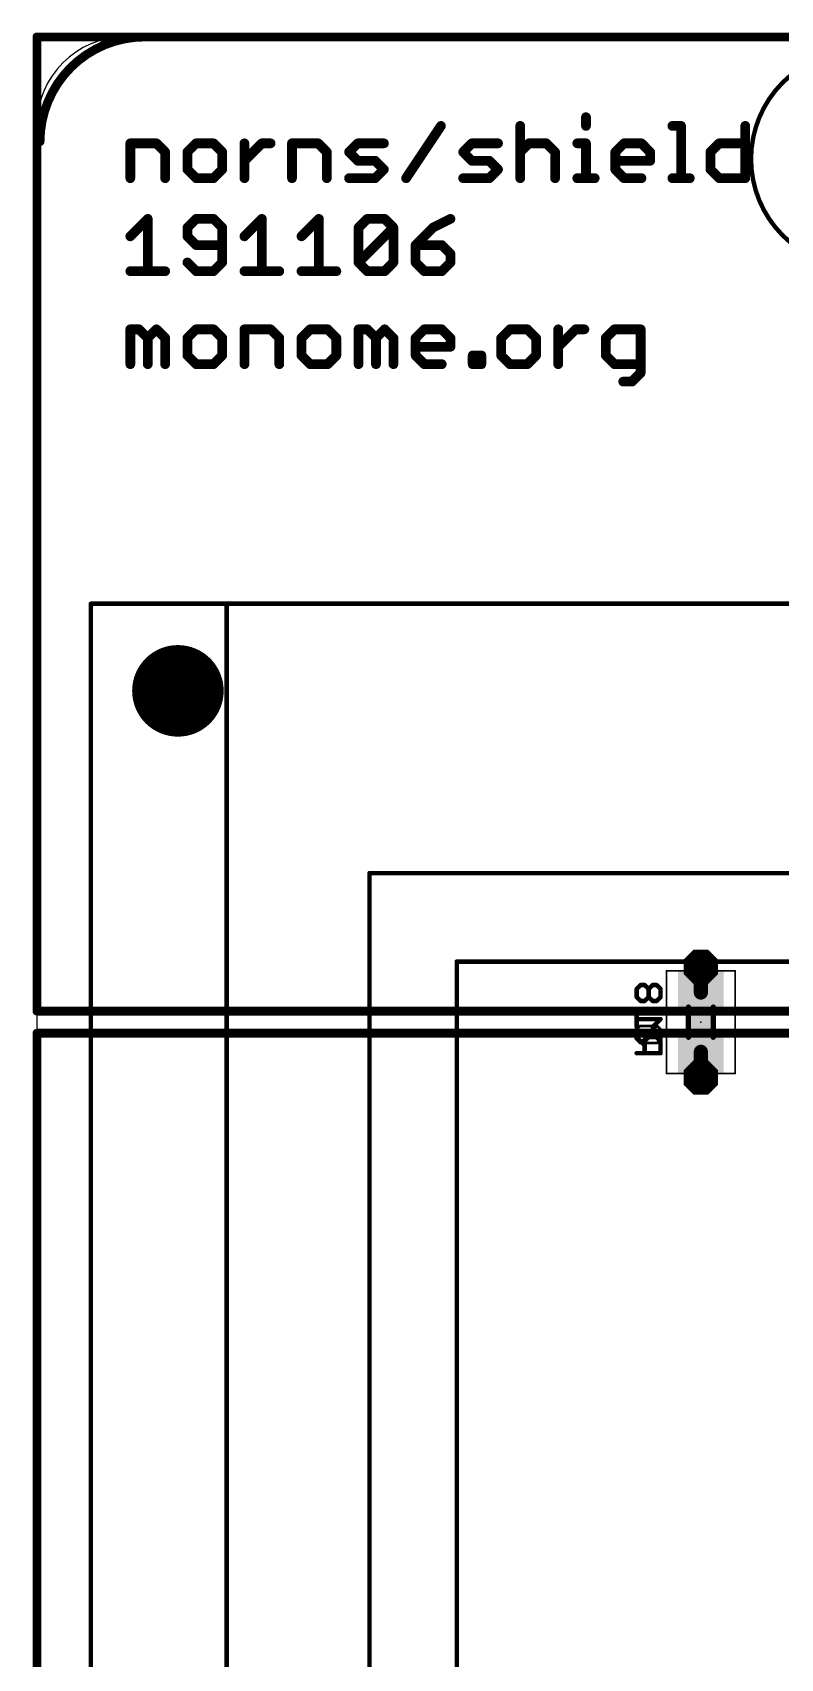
# Model space of a CAD drawing. Extents: x -0.1 to 85.2, y -25.2 to 58.4.
# Drawn here: x -0.13 to 21.33, y 9.37 to 56.01 of the extents above; entities that cross this region are included whole.
import ezdxf

# ---------------------------------------------------------------- set-up
doc = ezdxf.new("R2010")
doc.units = 0
for name, color, linetype in [('1', 22, 'CONTINUOUS'), ('16', 175, 'CONTINUOUS'), ('18', 82, 'CONTINUOUS'), ('20', 7, 'CONTINUOUS'), ('21', 253, 'CONTINUOUS'), ('24', 7, 'CONTINUOUS'), ('26', 253, 'CONTINUOUS'), ('28', 253, 'CONTINUOUS'), ('29', 253, 'CONTINUOUS'), ('30', 253, 'CONTINUOUS'), ('32', 253, 'CONTINUOUS'), ('36', 253, 'CONTINUOUS'), ('40', 175, 'CONTINUOUS'), ('44', 253, 'CONTINUOUS'), ('49', 253, 'CONTINUOUS'), ('52', 253, 'CONTINUOUS')]:
    doc.layers.add(name, color=color, linetype=linetype)

# ---------------------------------------------------------------- blocks, each defined once
blk = doc.blocks.new('RECT')
blk.add_solid([(-0.5, -0.5), (0.5, -0.5), (-0.5, 0.5), (0.5, 0.5)])
blk = doc.blocks.new('OCTAGONV')
at = {"const_width": 0.5}
blk.add_lwpolyline([(-0.25, -0.1036), (-0.25, 0.1036), (-0.1036, 0.25), (0.1036, 0.25), (0.25, 0.1036), (0.25, -0.1036), (0.1036, -0.25), (-0.1036, -0.25), (-0.25, -0.1036), (-0.25, 0.1036)], dxfattribs=at)

msp = doc.modelspace()

# ---------------------------------------------------------------- linework, layer by layer
at = {"layer": '1', "const_width": 0.254}
for points in [[(0, 27.94), (0, 55.88)], [(0, 55.88), (50.8, 55.88)], [(24.4475, 27.94), (0, 27.94)], [(24.13, 27.305), (0, 27.305)], [(0, 27.305), (0, -24.13)]]:
    msp.add_lwpolyline(points, dxfattribs=at)
at = {"layer": '1', "const_width": 0.127}
for points in [[(0.0635, 55.88, 1), (-0.0635, 55.88)], [(0, 55.9435, 1), (0, 55.8165)], [(0, 28.0035, 1), (0, 27.8765)], [(-0.0635, 27.94, 1), (0.0635, 27.94)], [(0, 27.3685, 1), (0, 27.2415)], [(0.0635, 27.305, 1), (-0.0635, 27.305)]]:
    msp.add_lwpolyline(points, format="xyb", dxfattribs=at)
at = {"layer": '16', "const_width": 0.4064}
for points in [[(19.05, 28.4725), (19.05, 29.21)], [(19.05, 26.7725), (19.05, 26.035)]]:
    msp.add_lwpolyline(points, dxfattribs=at)
at = {"layer": '16', "const_width": 0.2032}
for points in [[(19.1516, 29.21, 1), (18.9484, 29.21)], [(18.9484, 28.4725, 1), (19.1516, 28.4725)], [(19.1516, 26.7725, 1), (18.9484, 26.7725)], [(18.9484, 26.035, 1), (19.1516, 26.035)]]:
    msp.add_lwpolyline(points, format="xyb", dxfattribs=at)
at = {"layer": '20'}
for p, q in [((82.55, 55.88), (2.54, 55.88)), ((0, 53.34), (0, -21.59))]:
    msp.add_line(p, q, dxfattribs=at)
msp.add_circle((4.045, 37.125), 1.143, dxfattribs=at)
msp.add_arc((2.54, 53.34), 2.54, 90, 180, dxfattribs=at)
at = {"layer": '21', "const_width": 0.1397}
for points in [[(15.8239, 53.5786, 1), (15.6842, 53.5786)], [(11.6507, 53.2898, 1), (11.5344, 53.3673)], [(13.9368, 53.3286, 1), (13.7971, 53.3286)], [(15.6842, 53.3286, 1), (15.8239, 53.3286)], [(18.2327, 53.3984, 1), (18.2327, 53.2587)], [(18.5525, 53.3286, 1), (18.4128, 53.3286)], [(18.4827, 53.2587, 1), (18.4827, 53.3984)], [(20.3939, 53.3286, 1), (20.2542, 53.3286)], [(2.7496, 52.8286, 1), (2.6098, 52.8286)], [(2.6797, 52.8985, 1), (2.6797, 52.7588)], [(3.479, 52.878, 1), (3.3802, 52.7792)], [(3.4296, 52.7588, 1), (3.4296, 52.8985)], [(3.7495, 52.5786, 1), (3.6098, 52.5786)], [(3.6302, 52.5292, 1), (3.729, 52.628)], [(4.3867, 52.5786, 1), (4.247, 52.5786)], [(4.2675, 52.628, 1), (4.3662, 52.5292)], [(4.5668, 52.8985, 1), (4.5668, 52.7588)], [(4.6162, 52.7792, 1), (4.5174, 52.878)], [(5.1162, 52.878, 1), (5.0174, 52.7792)], [(5.0668, 52.7588, 1), (5.0668, 52.8985)], [(5.3866, 52.5786, 1), (5.2469, 52.5786)], [(5.2674, 52.5292, 1), (5.3662, 52.628)], [(6.0239, 52.8286, 1), (5.8842, 52.8286)], [(6.454, 52.8985, 1), (6.454, 52.7588)], [(6.5034, 52.7792, 1), (6.4046, 52.878)], [(6.704, 52.7588, 1), (6.704, 52.8985)], [(7.3183, 52.8985, 1), (7.3183, 52.7588)], [(7.3882, 52.8286, 1), (7.2485, 52.8286)], [(8.1176, 52.878, 1), (8.0189, 52.7792)], [(8.0683, 52.7588, 1), (8.0683, 52.8985)], [(8.3881, 52.5786, 1), (8.2484, 52.5786)], [(8.2688, 52.5292, 1), (8.3676, 52.628)], [(9.0049, 52.628, 1), (8.9061, 52.5292)], [(8.9061, 52.628, 1), (9.0049, 52.5292)], [(9.2054, 52.8985, 1), (9.2054, 52.7588)], [(9.2548, 52.7792, 1), (9.1561, 52.878)], [(9.9554, 52.7588, 1), (9.9554, 52.8985)], [(12.2792, 52.628, 1), (12.1804, 52.5292)], [(12.1804, 52.628, 1), (12.2792, 52.5292)], [(12.4798, 52.8985, 1), (12.4798, 52.7588)], [(12.5291, 52.7792, 1), (12.4304, 52.878)], [(13.2297, 52.7588, 1), (13.2297, 52.8985)], [(13.8175, 52.628, 1), (13.9163, 52.5292)], [(14.1169, 52.8985, 1), (14.1169, 52.7588)], [(14.1663, 52.7792, 1), (14.0675, 52.878)], [(14.6663, 52.878, 1), (14.5675, 52.7792)], [(14.6169, 52.7588, 1), (14.6169, 52.8985)], [(14.9367, 52.5786, 1), (14.797, 52.5786)], [(14.8175, 52.5292, 1), (14.9162, 52.628)], [(15.5041, 52.8985, 1), (15.5041, 52.7588)], [(15.8239, 52.8286, 1), (15.6842, 52.8286)], [(15.7541, 52.7588, 1), (15.7541, 52.8985)], [(16.5461, 52.628, 1), (16.6449, 52.5292)], [(16.6654, 52.5786, 1), (16.5257, 52.5786)], [(16.8455, 52.8985, 1), (16.8455, 52.7588)], [(16.8949, 52.7792, 1), (16.7961, 52.878)], [(17.3949, 52.878, 1), (17.2961, 52.7792)], [(17.3455, 52.7588, 1), (17.3455, 52.8985)], [(17.6653, 52.5786, 1), (17.5256, 52.5786)], [(17.5461, 52.5292, 1), (17.6448, 52.628)], [(19.2747, 52.628, 1), (19.3735, 52.5292)], [(19.394, 52.5786, 1), (19.2543, 52.5786)], [(19.5741, 52.8985, 1), (19.5741, 52.7588)], [(19.6235, 52.7792, 1), (19.5247, 52.878)], [(20.324, 52.7588, 1), (20.324, 52.8985)], [(5.9046, 52.3781, 1), (6.0034, 52.2793)], [(9.2054, 52.3985, 1), (9.2054, 52.2588)], [(9.1561, 52.2793, 1), (9.2548, 52.3781)], [(9.7548, 52.3781, 1), (9.656, 52.2793)], [(9.7054, 52.2588, 1), (9.7054, 52.3985)], [(12.4798, 52.3985, 1), (12.4798, 52.2588)], [(12.4304, 52.2793, 1), (12.5291, 52.3781)], [(13.0291, 52.3781, 1), (12.9303, 52.2793)], [(12.9797, 52.2588, 1), (12.9797, 52.3985)], [(16.5955, 52.3985, 1), (16.5955, 52.2588)], [(17.5256, 52.3287, 1), (17.6653, 52.3287)], [(17.5954, 52.2588, 1), (17.5954, 52.3985)], [(2.6098, 51.8287, 1), (2.7496, 51.8287)], [(3.6098, 51.8287, 1), (3.7495, 51.8287)], [(4.3662, 52.1281, 1), (4.2675, 52.0293)], [(4.247, 52.0787, 1), (4.3867, 52.0787)], [(4.5668, 51.8986, 1), (4.5668, 51.7589)], [(4.5174, 51.7793, 1), (4.6162, 51.8781)], [(5.0174, 51.8781, 1), (5.1162, 51.7793)], [(5.0668, 51.7589, 1), (5.0668, 51.8986)], [(5.2469, 52.0787, 1), (5.3866, 52.0787)], [(5.3662, 52.0293, 1), (5.2674, 52.1281)], [(5.8842, 51.8287, 1), (6.0239, 51.8287)], [(7.2485, 51.8287, 1), (7.3882, 51.8287)], [(8.2484, 51.8287, 1), (8.3881, 51.8287)], [(8.9555, 51.8986, 1), (8.9555, 51.7589)], [(9.656, 51.8781, 1), (9.7548, 51.7793)], [(9.7054, 51.7589, 1), (9.7054, 51.8986)], [(9.906, 52.0293, 1), (10.0048, 52.1281)], [(10.0048, 52.0293, 1), (9.906, 52.1281)], [(10.5345, 51.8674, 1), (10.6507, 51.79)], [(12.2298, 51.8986, 1), (12.2298, 51.7589)], [(12.9303, 51.8781, 1), (13.0291, 51.7793)], [(12.9797, 51.7589, 1), (12.9797, 51.8986)], [(13.1803, 52.0293, 1), (13.2791, 52.1281)], [(13.2791, 52.0293, 1), (13.1803, 52.1281)], [(13.7971, 51.8287, 1), (13.9368, 51.8287)], [(14.797, 51.8287, 1), (14.9367, 51.8287)], [(15.5041, 51.8986, 1), (15.5041, 51.7589)], [(15.6842, 51.8287, 1), (15.8239, 51.8287)], [(16.004, 51.7589, 1), (16.004, 51.8986)], [(16.6449, 52.1281, 1), (16.5461, 52.0293)], [(16.5257, 52.0787, 1), (16.6654, 52.0787)], [(16.8455, 51.8986, 1), (16.8455, 51.7589)], [(16.7961, 51.7793, 1), (16.8949, 51.8781)], [(17.3455, 51.7589, 1), (17.3455, 51.8986)], [(18.2327, 51.8986, 1), (18.2327, 51.7589)], [(18.4128, 51.8287, 1), (18.5525, 51.8287)], [(18.7326, 51.7589, 1), (18.7326, 51.8986)], [(19.3735, 52.1281, 1), (19.2747, 52.0293)], [(19.2543, 52.0787, 1), (19.394, 52.0787)], [(19.5741, 51.8986, 1), (19.5741, 51.7589)], [(19.5247, 51.7793, 1), (19.6235, 51.8781)], [(20.2542, 51.8287, 1), (20.3939, 51.8287)], [(20.324, 51.7589, 1), (20.324, 51.8986)], [(3.2495, 50.6616, 1), (3.1098, 50.6616)], [(3.2291, 50.6122, 1), (3.1303, 50.711)], [(4.3867, 50.4116, 1), (4.247, 50.4116)], [(4.2675, 50.461, 1), (4.3662, 50.3622)], [(4.5668, 50.7314, 1), (4.5668, 50.5917)], [(4.6162, 50.6122, 1), (4.5174, 50.711)], [(5.1162, 50.711, 1), (5.0174, 50.6122)], [(5.0668, 50.5917, 1), (5.0668, 50.7314)], [(5.3866, 50.4116, 1), (5.2469, 50.4116)], [(5.2674, 50.3622, 1), (5.3662, 50.461)], [(6.5238, 50.6616, 1), (6.3841, 50.6616)], [(6.5034, 50.6122, 1), (6.4046, 50.711)], [(8.161, 50.6616, 1), (8.0213, 50.6616)], [(8.1405, 50.6122, 1), (8.0417, 50.711)], [(9.2982, 50.4116, 1), (9.1585, 50.4116)], [(9.1789, 50.461, 1), (9.2777, 50.3622)], [(9.4783, 50.7314, 1), (9.4783, 50.5917)], [(9.5277, 50.6122, 1), (9.4289, 50.711)], [(10.0277, 50.711, 1), (9.9289, 50.6122)], [(9.9783, 50.5917, 1), (9.9783, 50.7314)], [(10.2981, 50.4116, 1), (10.1584, 50.4116)], [(10.2776, 50.3622, 1), (10.1789, 50.461)], [(10.1789, 50.3622, 1), (10.2776, 50.461)], [(11.3342, 50.4741, 1), (11.3967, 50.3491)], [(11.4148, 50.3622, 1), (11.316, 50.461)], [(11.8966, 50.5991, 1), (11.8342, 50.7241)], [(2.6303, 50.211, 1), (2.7291, 50.1122)], [(4.3662, 50.211, 1), (4.2675, 50.1122)], [(4.247, 50.1616, 1), (4.3867, 50.1616)], [(4.5668, 49.9815, 1), (4.5668, 49.8418)], [(4.5174, 49.8622, 1), (4.6162, 49.961)], [(5.3168, 49.8418, 1), (5.3168, 49.9815)], [(5.9046, 50.211, 1), (6.0034, 50.1122)], [(7.5418, 50.211, 1), (7.6406, 50.1122)], [(10.9353, 49.9116, 1), (10.7956, 49.9116)], [(10.8655, 49.9815, 1), (10.8655, 49.8418)], [(10.8161, 49.961, 1), (10.9149, 49.8622)], [(11.6648, 49.961, 1), (11.566, 49.8622)], [(11.6154, 49.8418, 1), (11.6154, 49.9815)], [(4.3662, 49.4611, 1), (4.2675, 49.3623)], [(5.2469, 49.4117, 1), (5.3866, 49.4117)], [(5.3662, 49.3623, 1), (5.2674, 49.4611)], [(9.2777, 49.4611, 1), (9.1789, 49.3623)], [(9.1789, 49.4611, 1), (9.2777, 49.3623)], [(9.1585, 49.4117, 1), (9.2982, 49.4117)], [(10.1584, 49.4117, 1), (10.2981, 49.4117)], [(10.2776, 49.3623, 1), (10.1789, 49.4611)], [(10.7956, 49.4117, 1), (10.9353, 49.4117)], [(10.9149, 49.4611, 1), (10.8161, 49.3623)], [(11.9353, 49.6617, 1), (11.7956, 49.6617)], [(11.7956, 49.4117, 1), (11.9353, 49.4117)], [(11.816, 49.6123, 1), (11.9148, 49.7111)], [(11.9148, 49.3623, 1), (11.816, 49.4611)], [(2.6797, 49.2316, 1), (2.6797, 49.0919)], [(3.1098, 49.1617, 1), (3.2495, 49.1617)], [(3.6796, 49.0919, 1), (3.6796, 49.2316)], [(4.5668, 49.2316, 1), (4.5668, 49.0919)], [(4.5174, 49.1123, 1), (4.6162, 49.2111)], [(5.0174, 49.2111, 1), (5.1162, 49.1123)], [(5.0668, 49.0919, 1), (5.0668, 49.2316)], [(5.954, 49.2316, 1), (5.954, 49.0919)], [(6.3841, 49.1617, 1), (6.5238, 49.1617)], [(6.9539, 49.0919, 1), (6.9539, 49.2316)], [(7.5912, 49.2316, 1), (7.5912, 49.0919)], [(8.0213, 49.1617, 1), (8.161, 49.1617)], [(8.5911, 49.0919, 1), (8.5911, 49.2316)], [(9.4783, 49.2316, 1), (9.4783, 49.0919)], [(9.4289, 49.1123, 1), (9.5277, 49.2111)], [(9.9289, 49.2111, 1), (10.0277, 49.1123)], [(9.9783, 49.0919, 1), (9.9783, 49.2316)], [(11.1155, 49.2316, 1), (11.1155, 49.0919)], [(11.0661, 49.1123, 1), (11.1649, 49.2111)], [(11.566, 49.2111, 1), (11.6648, 49.1123)], [(11.6154, 49.0919, 1), (11.6154, 49.2316)], [(2.7496, 47.4946, 1), (2.6098, 47.4946)], [(2.6797, 47.5645, 1), (2.6797, 47.4248)], [(2.9791, 47.544, 1), (2.8803, 47.4452)], [(2.9297, 47.4248, 1), (2.9297, 47.5645)], [(3.479, 47.544, 1), (3.3802, 47.4452)], [(3.479, 47.4452, 1), (3.3802, 47.544)], [(4.5668, 47.5645, 1), (4.5668, 47.4248)], [(4.6162, 47.4452, 1), (4.5174, 47.544)], [(5.1162, 47.544, 1), (5.0174, 47.4452)], [(5.0668, 47.4248, 1), (5.0668, 47.5645)], [(5.954, 47.5645, 1), (5.954, 47.4248)], [(6.0239, 47.4946, 1), (5.8842, 47.4946)], [(6.7533, 47.544, 1), (6.6546, 47.4452)], [(6.704, 47.4248, 1), (6.704, 47.5645)], [(7.8411, 47.5645, 1), (7.8411, 47.4248)], [(7.8905, 47.4452, 1), (7.7918, 47.544)], [(8.3905, 47.544, 1), (8.2917, 47.4452)], [(8.3411, 47.4248, 1), (8.3411, 47.5645)], [(9.2283, 47.5645, 1), (9.2283, 47.4248)], [(9.2982, 47.4946, 1), (9.1585, 47.4946)], [(9.5277, 47.544, 1), (9.4289, 47.4452)], [(9.4783, 47.4248, 1), (9.4783, 47.5645)], [(10.0277, 47.544, 1), (9.9289, 47.4452)], [(10.0277, 47.4452, 1), (9.9289, 47.544)], [(11.1155, 47.5645, 1), (11.1155, 47.4248)], [(11.1649, 47.4452, 1), (11.0661, 47.544)], [(11.6648, 47.544, 1), (11.566, 47.4452)], [(11.6154, 47.4248, 1), (11.6154, 47.5645)], [(13.5712, 47.5645, 1), (13.5712, 47.4248)], [(13.6206, 47.4452, 1), (13.5218, 47.544)], [(14.1205, 47.544, 1), (14.0218, 47.4452)], [(14.0712, 47.4248, 1), (14.0712, 47.5645)], [(15.0282, 47.4946, 1), (14.8885, 47.4946)], [(15.4583, 47.5645, 1), (15.4583, 47.4248)], [(15.5077, 47.4452, 1), (15.4089, 47.544)], [(15.7083, 47.4248, 1), (15.7083, 47.5645)], [(16.5726, 47.5645, 1), (16.5726, 47.4248)], [(16.622, 47.4452, 1), (16.5233, 47.544)], [(17.3924, 47.4946, 1), (17.2527, 47.4946)], [(17.3226, 47.4248, 1), (17.3226, 47.5645)], [(3.2495, 47.2446, 1), (3.1098, 47.2446)], [(3.1303, 47.294, 1), (3.2291, 47.1952)], [(3.1303, 47.1952, 1), (3.2291, 47.294)], [(3.7495, 47.2446, 1), (3.6098, 47.2446)], [(3.6302, 47.1952, 1), (3.729, 47.294)], [(4.3867, 47.2446, 1), (4.247, 47.2446)], [(4.2675, 47.294, 1), (4.3662, 47.1952)], [(5.3866, 47.2446, 1), (5.2469, 47.2446)], [(5.2674, 47.1952, 1), (5.3662, 47.294)], [(7.0238, 47.2446, 1), (6.8841, 47.2446)], [(6.9045, 47.1952, 1), (7.0033, 47.294)], [(7.661, 47.2446, 1), (7.5213, 47.2446)], [(7.5418, 47.294, 1), (7.6406, 47.1952)], [(8.6609, 47.2446, 1), (8.5212, 47.2446)], [(8.5417, 47.1952, 1), (8.6405, 47.294)], [(9.7981, 47.2446, 1), (9.6584, 47.2446)], [(9.6789, 47.294, 1), (9.7777, 47.1952)], [(9.6789, 47.1952, 1), (9.7777, 47.294)], [(10.2981, 47.2446, 1), (10.1584, 47.2446)], [(10.1789, 47.1952, 1), (10.2776, 47.294)], [(10.9353, 47.2446, 1), (10.7956, 47.2446)], [(10.8161, 47.294, 1), (10.9149, 47.1952)], [(10.8655, 47.0645, 1), (10.8655, 46.9248)], [(11.9353, 47.2446, 1), (11.7956, 47.2446)], [(11.816, 47.1952, 1), (11.9148, 47.294)], [(11.8654, 46.9248, 1), (11.8654, 47.0645)], [(13.3911, 47.2446, 1), (13.2514, 47.2446)], [(13.2718, 47.294, 1), (13.3706, 47.1952)], [(14.391, 47.2446, 1), (14.2513, 47.2446)], [(14.2717, 47.1952, 1), (14.3705, 47.294)], [(14.909, 47.0441, 1), (15.0078, 46.9453)], [(16.3925, 47.2446, 1), (16.2528, 47.2446)], [(16.2733, 47.294, 1), (16.3721, 47.1952)], [(4.3662, 46.7941, 1), (4.2675, 46.6953)], [(4.247, 46.7447, 1), (4.3867, 46.7447)], [(4.5668, 46.5646, 1), (4.5668, 46.4248)], [(5.0668, 46.4248, 1), (5.0668, 46.5646)], [(5.2469, 46.7447, 1), (5.3866, 46.7447)], [(5.3662, 46.6953, 1), (5.2674, 46.7941)], [(7.6406, 46.7941, 1), (7.5418, 46.6953)], [(7.5213, 46.7447, 1), (7.661, 46.7447)], [(7.8411, 46.5646, 1), (7.8411, 46.4248)], [(8.3411, 46.4248, 1), (8.3411, 46.5646)], [(8.5212, 46.7447, 1), (8.6609, 46.7447)], [(8.6405, 46.6953, 1), (8.5417, 46.7941)], [(10.7956, 46.7447, 1), (10.9353, 46.7447)], [(10.9149, 46.7941, 1), (10.8161, 46.6953)], [(11.1155, 46.5646, 1), (11.1155, 46.4248)], [(11.6154, 46.4248, 1), (11.6154, 46.5646)], [(11.7956, 46.9947, 1), (11.9353, 46.9947)], [(12.5026, 46.5646, 1), (12.5026, 46.4248)], [(12.5725, 46.7447, 1), (12.4328, 46.7447)], [(12.5026, 46.8145, 1), (12.5026, 46.6748)], [(12.8225, 46.7447, 1), (12.6828, 46.7447)], [(12.7526, 46.6748, 1), (12.7526, 46.8145)], [(12.7526, 46.4248, 1), (12.7526, 46.5646)], [(13.3706, 46.7941, 1), (13.2718, 46.6953)], [(13.2514, 46.7447, 1), (13.3911, 46.7447)], [(13.5712, 46.5646, 1), (13.5712, 46.4248)], [(14.0712, 46.4248, 1), (14.0712, 46.5646)], [(14.2513, 46.7447, 1), (14.391, 46.7447)], [(14.3705, 46.6953, 1), (14.2717, 46.7941)], [(16.3721, 46.7941, 1), (16.2733, 46.6953)], [(16.2528, 46.7447, 1), (16.3925, 46.7447)], [(16.5726, 46.5646, 1), (16.5726, 46.4248)], [(17.3226, 46.4248, 1), (17.3226, 46.5646)], [(2.6098, 46.4947, 1), (2.7496, 46.4947)], [(3.1098, 46.4947, 1), (3.2495, 46.4947)], [(3.6098, 46.4947, 1), (3.7495, 46.4947)], [(4.5174, 46.4453, 1), (4.6162, 46.5441)], [(5.0174, 46.5441, 1), (5.1162, 46.4453)], [(5.8842, 46.4947, 1), (6.0239, 46.4947)], [(6.8841, 46.4947, 1), (7.0238, 46.4947)], [(7.7918, 46.4453, 1), (7.8905, 46.5441)], [(8.2917, 46.5441, 1), (8.3905, 46.4453)], [(9.1585, 46.4947, 1), (9.2982, 46.4947)], [(9.6584, 46.4947, 1), (9.7981, 46.4947)], [(10.1584, 46.4947, 1), (10.2981, 46.4947)], [(11.0661, 46.4453, 1), (11.1649, 46.5441)], [(12.4328, 46.4947, 1), (12.5725, 46.4947)], [(12.6828, 46.4947, 1), (12.8225, 46.4947)], [(13.5218, 46.4453, 1), (13.6206, 46.5441)], [(14.0218, 46.5441, 1), (14.1205, 46.4453)], [(14.8885, 46.4947, 1), (15.0282, 46.4947)], [(16.5233, 46.4453, 1), (16.622, 46.5441)], [(17.2527, 46.2447, 1), (17.3924, 46.2447)], [(17.372, 46.1953, 1), (17.2732, 46.2941)], [(16.8226, 46.0646, 1), (16.8226, 45.9249)], [(17.0232, 46.0441, 1), (17.122, 45.9453)], [(17.0726, 45.9249, 1), (17.0726, 46.0646)]]:
    msp.add_lwpolyline(points, format="xyb", dxfattribs=at)
at = {"layer": '21', "const_width": 0.2794}
for points in [[(15.7541, 53.5786), (15.7541, 53.3286)], [(10.5926, 51.8287), (11.5925, 53.3286)], [(13.8669, 53.3286), (13.8669, 51.8287)], [(18.2327, 53.3286), (18.4827, 53.3286)], [(18.4827, 53.3286), (18.4827, 51.8287)], [(20.324, 53.3286), (20.324, 51.8287)], [(2.6797, 51.8287), (2.6797, 52.8286)], [(2.6797, 52.8286), (3.4296, 52.8286)], [(3.4296, 52.8286), (3.6796, 52.5786)], [(3.6796, 52.5786), (3.6796, 51.8287)], [(4.5668, 52.8286), (4.3169, 52.5786)], [(4.3169, 52.5786), (4.3169, 52.0787)], [(5.0668, 52.8286), (4.5668, 52.8286)], [(5.3168, 52.5786), (5.0668, 52.8286)], [(5.3168, 52.0787), (5.3168, 52.5786)], [(5.954, 51.8287), (5.954, 52.8286)], [(5.954, 52.3287), (6.454, 52.8286)], [(6.454, 52.8286), (6.704, 52.8286)], [(7.3183, 51.8287), (7.3183, 52.8286)], [(7.3183, 52.8286), (8.0683, 52.8286)], [(8.0683, 52.8286), (8.3182, 52.5786)], [(8.3182, 52.5786), (8.3182, 51.8287)], [(8.9555, 52.5786), (9.2054, 52.8286)], [(9.2054, 52.3287), (8.9555, 52.5786)], [(9.2054, 52.8286), (9.9554, 52.8286)], [(12.2298, 52.5786), (12.4798, 52.8286)], [(12.4798, 52.3287), (12.2298, 52.5786)], [(12.4798, 52.8286), (13.2297, 52.8286)], [(13.8669, 52.5786), (14.1169, 52.8286)], [(14.1169, 52.8286), (14.6169, 52.8286)], [(14.6169, 52.8286), (14.8669, 52.5786)], [(14.8669, 52.5786), (14.8669, 51.8287)], [(15.5041, 52.8286), (15.7541, 52.8286)], [(15.7541, 52.8286), (15.7541, 51.8287)], [(16.5955, 52.5786), (16.8455, 52.8286)], [(16.5955, 52.0787), (16.5955, 52.5786)], [(16.8455, 52.8286), (17.3455, 52.8286)], [(17.3455, 52.8286), (17.5954, 52.5786)], [(17.5954, 52.5786), (17.5954, 52.3287)], [(19.3241, 52.5786), (19.5741, 52.8286)], [(19.3241, 52.0787), (19.3241, 52.5786)], [(19.5741, 52.8286), (20.324, 52.8286)], [(9.7054, 52.3287), (9.2054, 52.3287)], [(9.9554, 52.0787), (9.7054, 52.3287)], [(12.9797, 52.3287), (12.4798, 52.3287)], [(13.2297, 52.0787), (12.9797, 52.3287)], [(17.5954, 52.3287), (16.5955, 52.3287)], [(4.3169, 52.0787), (4.5668, 51.8287)], [(4.5668, 51.8287), (5.0668, 51.8287)], [(5.0668, 51.8287), (5.3168, 52.0787)], [(8.9555, 51.8287), (9.7054, 51.8287)], [(9.7054, 51.8287), (9.9554, 52.0787)], [(12.2298, 51.8287), (12.9797, 51.8287)], [(12.9797, 51.8287), (13.2297, 52.0787)], [(15.5041, 51.8287), (16.004, 51.8287)], [(16.8455, 51.8287), (16.5955, 52.0787)], [(17.3455, 51.8287), (16.8455, 51.8287)], [(18.2327, 51.8287), (18.7326, 51.8287)], [(19.5741, 51.8287), (19.3241, 52.0787)], [(20.324, 51.8287), (19.5741, 51.8287)], [(2.6797, 50.1616), (3.1797, 50.6616)], [(3.1797, 50.6616), (3.1797, 49.1617)], [(4.5668, 50.6616), (4.3169, 50.4116)], [(4.3169, 50.4116), (4.3169, 50.1616)], [(5.0668, 50.6616), (4.5668, 50.6616)], [(5.3168, 50.4116), (5.0668, 50.6616)], [(5.3168, 49.4117), (5.3168, 50.4116)], [(5.954, 50.1616), (6.454, 50.6616)], [(6.454, 50.6616), (6.454, 49.1617)], [(7.5912, 50.1616), (8.0911, 50.6616)], [(8.0911, 50.6616), (8.0911, 49.1617)], [(9.2283, 50.4116), (9.4783, 50.6616)], [(9.2283, 49.4117), (9.2283, 50.4116)], [(9.2283, 49.4117), (10.2282, 50.4116)], [(9.4783, 50.6616), (9.9783, 50.6616)], [(9.9783, 50.6616), (10.2282, 50.4116)], [(10.2282, 50.4116), (10.2282, 49.4117)], [(11.3654, 50.4116), (10.8655, 49.9116)], [(11.8654, 50.6616), (11.3654, 50.4116)], [(4.3169, 50.1616), (4.5668, 49.9116)], [(4.5668, 49.9116), (5.3168, 49.9116)], [(10.8655, 49.9116), (10.8655, 49.4117)], [(11.6154, 49.9116), (10.8655, 49.9116)], [(11.8654, 49.6617), (11.6154, 49.9116)], [(4.3169, 49.4117), (4.5668, 49.1617)], [(5.0668, 49.1617), (5.3168, 49.4117)], [(9.4783, 49.1617), (9.2283, 49.4117)], [(10.2282, 49.4117), (9.9783, 49.1617)], [(10.8655, 49.4117), (11.1155, 49.1617)], [(11.6154, 49.1617), (11.8654, 49.4117)], [(11.8654, 49.4117), (11.8654, 49.6617)], [(2.6797, 49.1617), (3.6796, 49.1617)], [(4.5668, 49.1617), (5.0668, 49.1617)], [(5.954, 49.1617), (6.9539, 49.1617)], [(7.5912, 49.1617), (8.5911, 49.1617)], [(9.9783, 49.1617), (9.4783, 49.1617)], [(11.1155, 49.1617), (11.6154, 49.1617)], [(2.6797, 46.4947), (2.6797, 47.4946)], [(2.6797, 47.4946), (2.9297, 47.4946)], [(2.9297, 47.4946), (3.1797, 47.2446)], [(3.1797, 47.2446), (3.4296, 47.4946)], [(3.4296, 47.4946), (3.6796, 47.2446)], [(4.5668, 47.4946), (4.3169, 47.2446)], [(5.0668, 47.4946), (4.5668, 47.4946)], [(5.3168, 47.2446), (5.0668, 47.4946)], [(5.954, 46.4947), (5.954, 47.4946)], [(5.954, 47.4946), (6.704, 47.4946)], [(6.704, 47.4946), (6.9539, 47.2446)], [(7.8411, 47.4946), (7.5912, 47.2446)], [(8.3411, 47.4946), (7.8411, 47.4946)], [(8.5911, 47.2446), (8.3411, 47.4946)], [(9.2283, 46.4947), (9.2283, 47.4946)], [(9.2283, 47.4946), (9.4783, 47.4946)], [(9.4783, 47.4946), (9.7283, 47.2446)], [(9.7283, 47.2446), (9.9783, 47.4946)], [(9.9783, 47.4946), (10.2282, 47.2446)], [(10.8655, 47.2446), (11.1155, 47.4946)], [(11.1155, 47.4946), (11.6154, 47.4946)], [(11.6154, 47.4946), (11.8654, 47.2446)], [(13.5712, 47.4946), (13.3212, 47.2446)], [(14.0712, 47.4946), (13.5712, 47.4946)], [(14.3211, 47.2446), (14.0712, 47.4946)], [(14.9584, 46.4947), (14.9584, 47.4946)], [(14.9584, 46.9947), (15.4583, 47.4946)], [(15.4583, 47.4946), (15.7083, 47.4946)], [(16.5726, 47.4946), (16.3227, 47.2446)], [(17.3226, 47.4946), (16.5726, 47.4946)], [(17.3226, 46.2447), (17.3226, 47.4946)], [(3.1797, 47.2446), (3.1797, 46.4947)], [(3.6796, 47.2446), (3.6796, 46.4947)], [(4.3169, 47.2446), (4.3169, 46.7447)], [(5.3168, 46.7447), (5.3168, 47.2446)], [(6.9539, 47.2446), (6.9539, 46.4947)], [(7.5912, 47.2446), (7.5912, 46.7447)], [(8.5911, 46.7447), (8.5911, 47.2446)], [(9.7283, 47.2446), (9.7283, 46.4947)], [(10.2282, 47.2446), (10.2282, 46.4947)], [(10.8655, 46.7447), (10.8655, 47.2446)], [(11.8654, 46.9947), (10.8655, 46.9947)], [(11.8654, 47.2446), (11.8654, 46.9947)], [(13.3212, 47.2446), (13.3212, 46.7447)], [(14.3211, 46.7447), (14.3211, 47.2446)], [(16.3227, 47.2446), (16.3227, 46.7447)], [(4.3169, 46.7447), (4.5668, 46.4947)], [(4.5668, 46.4947), (5.0668, 46.4947)], [(5.0668, 46.4947), (5.3168, 46.7447)], [(7.5912, 46.7447), (7.8411, 46.4947)], [(7.8411, 46.4947), (8.3411, 46.4947)], [(8.3411, 46.4947), (8.5911, 46.7447)], [(11.1155, 46.4947), (10.8655, 46.7447)], [(11.6154, 46.4947), (11.1155, 46.4947)], [(12.5026, 46.4947), (12.5026, 46.7447)], [(12.5026, 46.7447), (12.7526, 46.7447)], [(12.7526, 46.4947), (12.5026, 46.4947)], [(12.7526, 46.7447), (12.7526, 46.4947)], [(13.3212, 46.7447), (13.5712, 46.4947)], [(13.5712, 46.4947), (14.0712, 46.4947)], [(14.0712, 46.4947), (14.3211, 46.7447)], [(16.3227, 46.7447), (16.5726, 46.4947)], [(16.5726, 46.4947), (17.3226, 46.4947)], [(17.0726, 45.9947), (17.3226, 46.2447)], [(16.8226, 45.9947), (17.0726, 45.9947)]]:
    msp.add_lwpolyline(points, dxfattribs=at)
at = {"layer": '24'}
msp.add_point((19.05, 27.6225), dxfattribs=at)
at = {"layer": '26', "const_width": 0.127}
for points in [[(17.3229, 28.6879), (17.2085, 28.5735)], [(17.2085, 28.5735), (17.2085, 28.3447)], [(17.4373, 28.6879), (17.3229, 28.6879)], [(17.5517, 28.5735), (17.4373, 28.6879)], [(17.6661, 28.6879), (17.5517, 28.5735)], [(17.5517, 28.3447), (17.5517, 28.5735)], [(17.7805, 28.6879), (17.6661, 28.6879)], [(17.8949, 28.5735), (17.7805, 28.6879)], [(17.8949, 28.3447), (17.8949, 28.5735)], [(17.2085, 28.3447), (17.3229, 28.2303)], [(17.2085, 27.4819), (17.2085, 27.9395)], [(17.3229, 28.2303), (17.4373, 28.2303)], [(17.4373, 28.2303), (17.5517, 28.3447)], [(17.5517, 28.3447), (17.6661, 28.2303)], [(17.6661, 28.2303), (17.7805, 28.2303)], [(17.7805, 28.2303), (17.8949, 28.3447)], [(17.8949, 27.7107), (17.2085, 27.7107)], [(17.6661, 27.4819), (17.8949, 27.7107)], [(17.4373, 26.9623), (17.2085, 27.1911)], [(17.5517, 27.1911), (17.4373, 27.0767)], [(17.4373, 27.0767), (17.4373, 26.7335)], [(17.7805, 27.1911), (17.5517, 27.1911)], [(17.8949, 27.0767), (17.7805, 27.1911)], [(17.8949, 26.7335), (17.8949, 27.0767)], [(17.2085, 26.7335), (17.8949, 26.7335)]]:
    msp.add_lwpolyline(points, dxfattribs=at)
at = {"layer": '26', "const_width": 0.0635}
for points in [[(17.186, 28.596, 1), (17.231, 28.5511)], [(17.2402, 28.5735, 1), (17.1768, 28.5735)], [(17.3229, 28.7197, 1), (17.3229, 28.6562)], [(17.3453, 28.6655, 1), (17.3004, 28.7104)], [(17.4597, 28.7104, 1), (17.4148, 28.6655)], [(17.4373, 28.6562, 1), (17.4373, 28.7197)], [(17.5834, 28.5735, 1), (17.5199, 28.5735)], [(17.5292, 28.596, 1), (17.5741, 28.5511)], [(17.5292, 28.5511, 1), (17.5741, 28.596)], [(17.6661, 28.7197, 1), (17.6661, 28.6562)], [(17.6885, 28.6655, 1), (17.6436, 28.7104)], [(17.8029, 28.7104, 1), (17.758, 28.6655)], [(17.7805, 28.6562, 1), (17.7805, 28.7197)], [(17.9266, 28.5735, 1), (17.8631, 28.5735)], [(17.8724, 28.5511, 1), (17.9173, 28.596)], [(17.231, 28.3672, 1), (17.186, 28.3223)], [(17.1768, 28.3447, 1), (17.2402, 28.3447)], [(17.2402, 27.9395, 1), (17.1768, 27.9395)], [(17.3229, 28.2621, 1), (17.3229, 28.1986)], [(17.3004, 28.2079, 1), (17.3453, 28.2528)], [(17.4148, 28.2528, 1), (17.4597, 28.2079)], [(17.4373, 28.1986, 1), (17.4373, 28.2621)], [(17.5741, 28.3672, 1), (17.5292, 28.3223)], [(17.5199, 28.3447, 1), (17.5834, 28.3447)], [(17.5741, 28.3223, 1), (17.5292, 28.3672)], [(17.6661, 28.2621, 1), (17.6661, 28.1986)], [(17.6436, 28.2079, 1), (17.6885, 28.2528)], [(17.758, 28.2528, 1), (17.8029, 28.2079)], [(17.7805, 28.1986, 1), (17.7805, 28.2621)], [(17.8631, 28.3447, 1), (17.9266, 28.3447)], [(17.9173, 28.3223, 1), (17.8724, 28.3672)], [(17.2085, 27.7425, 1), (17.2085, 27.679)], [(17.6436, 27.5044, 1), (17.6885, 27.4595)], [(17.9173, 27.6883, 1), (17.8724, 27.7332)], [(17.8949, 27.679, 1), (17.8949, 27.7425)], [(17.231, 27.2135, 1), (17.186, 27.1686)], [(17.1768, 27.4819, 1), (17.2402, 27.4819)], [(17.469, 27.0767, 1), (17.4055, 27.0767)], [(17.4148, 27.0991, 1), (17.4597, 27.0542)], [(17.5517, 27.2228, 1), (17.5517, 27.1593)], [(17.5741, 27.1686, 1), (17.5292, 27.2135)], [(17.8029, 27.2135, 1), (17.758, 27.1686)], [(17.7805, 27.1593, 1), (17.7805, 27.2228)], [(17.9266, 27.0767, 1), (17.8631, 27.0767)], [(17.8724, 27.0542, 1), (17.9173, 27.0991)], [(17.2085, 26.7653, 1), (17.2085, 26.7018)], [(17.4055, 26.7335, 1), (17.469, 26.7335)], [(17.4148, 26.9398, 1), (17.4597, 26.9847)], [(17.8631, 26.7335, 1), (17.9266, 26.7335)], [(17.8949, 26.7018, 1), (17.8949, 26.7653)]]:
    msp.add_lwpolyline(points, format="xyb", dxfattribs=at)
at = {"layer": '28', "const_width": 0.0762}
for points in [[(17.306, 27.5171), (17.1831, 27.3942)], [(17.7975, 27.5171), (17.306, 27.5171)], [(17.306, 27.0256), (17.7975, 27.5171)], [(17.9203, 27.3942), (17.7975, 27.5171)], [(17.1831, 27.3942), (17.1831, 27.1485)], [(17.1831, 27.1485), (17.306, 27.0256)], [(17.306, 27.0256), (17.7975, 27.0256)], [(17.7975, 27.0256), (17.9203, 27.1485)], [(17.9203, 27.1485), (17.9203, 27.3942)]]:
    msp.add_lwpolyline(points, dxfattribs=at)
at = {"layer": '28', "const_width": 0.0381}
for points in [[(17.306, 27.5361, 1), (17.306, 27.498)], [(17.3194, 27.5036, 1), (17.2925, 27.5306)], [(17.8109, 27.5306, 1), (17.784, 27.5036)], [(17.8109, 27.5036, 1), (17.784, 27.5306)], [(17.7975, 27.498, 1), (17.7975, 27.5361)], [(17.2021, 27.3942, 1), (17.164, 27.3942)], [(17.1696, 27.4077, 1), (17.1966, 27.3807)], [(17.1966, 27.1619, 1), (17.1696, 27.135)], [(17.164, 27.1485, 1), (17.2021, 27.1485)], [(17.2925, 27.0391, 1), (17.3194, 27.0121)], [(17.306, 27.0447, 1), (17.306, 27.0066)], [(17.2925, 27.0121, 1), (17.3194, 27.0391)], [(17.784, 27.0391, 1), (17.8109, 27.0121)], [(17.7975, 27.0066, 1), (17.7975, 27.0447)], [(17.9394, 27.3942, 1), (17.9013, 27.3942)], [(17.9013, 27.1485, 1), (17.9394, 27.1485)], [(17.9069, 27.3807, 1), (17.9338, 27.4077)], [(17.9338, 27.135, 1), (17.9069, 27.1619)]]:
    msp.add_lwpolyline(points, format="xyb", dxfattribs=at)
at = {"layer": '29', "const_width": 1.2446}
msp.add_lwpolyline([(4.045, 36.5027, 1), (4.045, 37.7473, 1), (4.045, 36.5027)], format="xyb", dxfattribs=at)
at = {"layer": '30', "const_width": 1.2446}
msp.add_lwpolyline([(4.045, 36.5027, 1), (4.045, 37.7473, 1), (4.045, 36.5027)], format="xyb", dxfattribs=at)
at = {"layer": '40', "const_width": 0.0508}
for points in [[(20.033, 29.0955), (18.067, 29.0955)], [(18.067, 29.0955), (18.067, 26.1495)], [(20.033, 26.1495), (20.033, 29.0955)], [(18.067, 26.1495), (20.033, 26.1495)]]:
    msp.add_lwpolyline(points, dxfattribs=at)
at = {"layer": '40', "const_width": 0.0254}
for points in [[(18.067, 29.1082, 1), (18.067, 29.0828)], [(18.0797, 29.0955, 1), (18.0543, 29.0955)], [(20.0457, 29.0955, 1), (20.0203, 29.0955)], [(20.033, 29.0828, 1), (20.033, 29.1082)], [(18.067, 26.1622, 1), (18.067, 26.1368)], [(18.0543, 26.1495, 1), (18.0797, 26.1495)], [(20.0203, 26.1495, 1), (20.0457, 26.1495)], [(20.033, 26.1368, 1), (20.033, 26.1622)]]:
    msp.add_lwpolyline(points, format="xyb", dxfattribs=at)
at = {"layer": '44'}
for centre in [(19.05, 29.21), (19.05, 26.035)]:
    msp.add_circle(centre, 0.1905, dxfattribs=at)
at = {"layer": '49', "const_width": 0.127}
for points in [[(1.545, -7.875), (1.545, 39.625)], [(1.545, 39.625), (5.445, 39.625)], [(5.445, 39.625), (5.445, -3.875)], [(5.445, 39.625), (79.645, 39.625)], [(9.545, -1.1213), (9.545, 31.8988)], [(9.545, 31.8988), (75.545, 31.8988)], [(12.045, 1.4188), (12.045, 29.3588)], [(12.045, 29.3588), (73.045, 29.3588)]]:
    msp.add_lwpolyline(points, dxfattribs=at)
at = {"layer": '49'}
for points, const_width in [([(1.545, 39.6568, 1), (1.545, 39.5932)], 0.0635), ([(1.5768, 39.625, 1), (1.5133, 39.625)], 0.0635), ([(5.4768, 39.625, 1), (5.4133, 39.625)], 0.0635), ([(5.445, 39.6568, 1), (5.445, 39.5932)], 0.0635), ([(5.445, 39.5932, 1), (5.445, 39.6568)], 0.0635), ([(4.045, 35.875, 1), (4.045, 38.375, 1), (4.045, 35.875)], 0.127), ([(9.5768, 31.8988, 1), (9.5132, 31.8988)], 0.0635), ([(9.545, 31.9305, 1), (9.545, 31.867)], 0.0635), ([(12.0768, 29.3588, 1), (12.0132, 29.3588)], 0.0635), ([(12.045, 29.3905, 1), (12.045, 29.327)], 0.0635)]:
    msp.add_lwpolyline(points, format="xyb", dxfattribs=dict(at, const_width=const_width))
at = {"layer": '52'}
for points, const_width in [([(3.09, 55.88, 0.4142), (0.09, 52.88)], 0.254), ([(3.09, 55.8165, 1), (3.09, 55.9435)], 0.127), ([(23.59, 49.28, 1), (23.59, 55.48, 1), (23.59, 49.28)], 0.127), ([(0.0265, 52.88, 1), (0.1535, 52.88)], 0.127), ([(18.7321, 28.0545, 1), (18.6559, 28.0545)], 0.0762), ([(19.4441, 28.0545, 1), (19.3679, 28.0545)], 0.0762), ([(18.6559, 27.1905, 1), (18.7321, 27.1905)], 0.0762), ([(19.3679, 27.1905, 1), (19.4441, 27.1905)], 0.0762)]:
    msp.add_lwpolyline(points, format="xyb", dxfattribs=dict(at, const_width=const_width))
at = {"layer": '52', "const_width": 0.1524}
for points in [[(18.694, 27.1905), (18.694, 28.0545)], [(19.406, 28.0545), (19.406, 27.1905)]]:
    msp.add_lwpolyline(points, dxfattribs=at)

# ---------------------------------------------------------------- block references
at = {"layer": '16', "yscale": 1.1, "rotation": 90}
for p in [(19.05, 28.4725), (19.05, 26.7725)]:
    msp.add_blockref('RECT', p, dxfattribs=at)
at = {"layer": '18', "xscale": 0.7874, "yscale": 0.7874}
for p in [(19.05, 29.21), (19.05, 29.21), (19.05, 26.035), (19.05, 26.035)]:
    msp.add_blockref('OCTAGONV', p, dxfattribs=at)
at = {"layer": '29', "xscale": 0.9906, "yscale": 0.9906}
for p in [(19.05, 29.21), (19.05, 26.035)]:
    msp.add_blockref('OCTAGONV', p, dxfattribs=at)
at = {"layer": '30', "xscale": 0.9906, "yscale": 0.9906}
for p in [(19.05, 29.21), (19.05, 26.035)]:
    msp.add_blockref('OCTAGONV', p, dxfattribs=at)
at = {"layer": '30', "xscale": 1.2032, "yscale": 1.3032, "rotation": 90}
for p in [(19.05, 28.4725), (19.05, 26.7725)]:
    msp.add_blockref('RECT', p, dxfattribs=at)
at = {"layer": '32', "yscale": 1.1, "rotation": 90}
for p in [(19.05, 28.4725), (19.05, 26.7725)]:
    msp.add_blockref('RECT', p, dxfattribs=at)
at = {"layer": '36', "xscale": 0.3998, "yscale": 0.8002, "rotation": 90}
msp.add_blockref('RECT', (19.05, 27.6225), dxfattribs=at)
at = {"layer": '52', "xscale": 0.4064, "yscale": 0.8636, "rotation": 90}
for p in [(19.05, 28.2575), (19.05, 26.9875)]:
    msp.add_blockref('RECT', p, dxfattribs=at)

doc.saveas('drawing.dxf')
